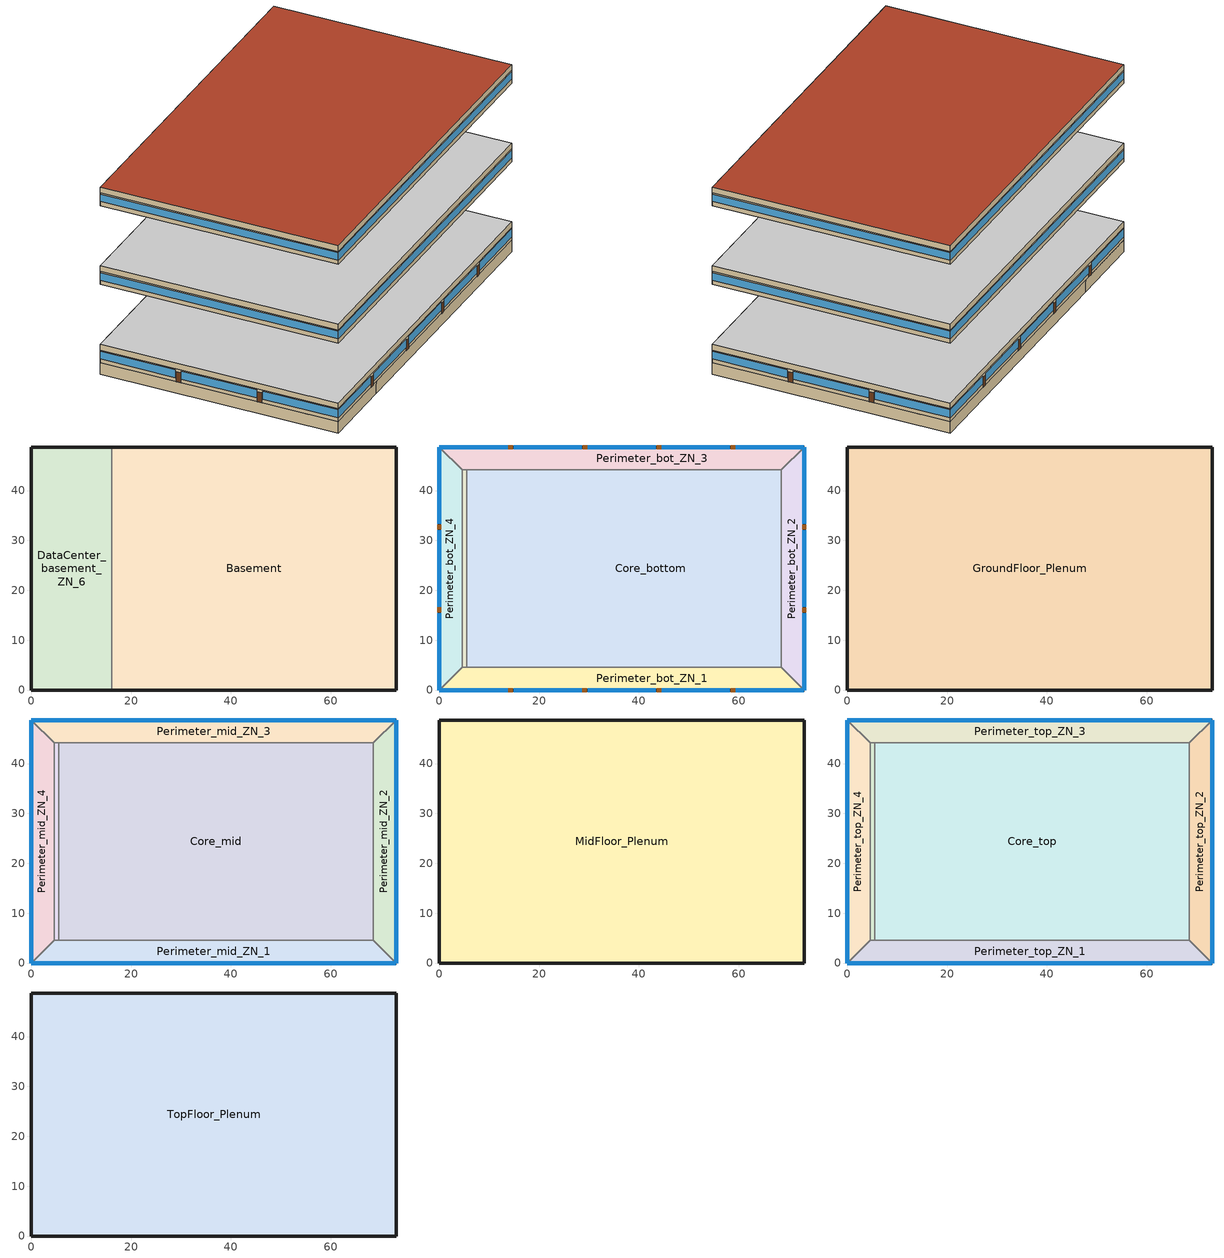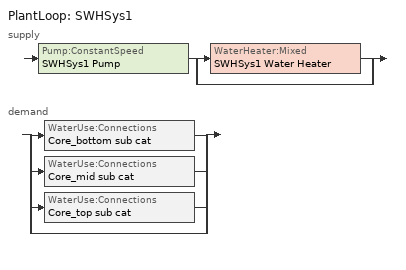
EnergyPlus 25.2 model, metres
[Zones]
Basement
 floor adiabatic (ext_slab_8in_with_carpet): 73.11,48.74 73.11,0 16.08,0 16.08,48.74 z-2.44
 wall ground (Basement_Wall_East_Cfactor): 73.11,0 73.11,48.74 z-2.44:0
 wall ground (Basement_Wall_South_Cfactor): 16.08,0 73.11,0 z-2.44:0
 wall ground (Basement_Wall_North_Cfactor): 73.11,48.74 16.08,48.74 z-2.44:0
 wall to DataCenter_basement_ZN_6 (int_wall): 16.08,48.74 16.08,0 z-2.44:0
DataCenter_basement_ZN_6
 floor adiabatic (ext_slab_8in_with_carpet): 16.08,48.74 16.08,0 0,0 0,48.74 z-2.44
 wall ground (DataCenter_basement_ZN_6_Wall_North_Cfactor): 16.08,48.74 0,48.74 z-2.44:0
 wall ground (DataCenter_basement_ZN_6_Wall_South_Cfactor): 0,0 16.08,0 z-2.44:0
 wall ground (DataCenter_basement_ZN_6_Wall_West_Cfactor): 0,48.74 0,0 z-2.44:0
Core_bottom
 floor to DataCenter_basement_ZN_6 (int_slab_floor): 16.08,44.16 16.08,4.57 5.49,4.57 5.49,44.16 z0
 floor to Basement (int_slab_floor): 68.53,44.16 68.53,4.57 16.08,4.57 16.08,44.16 z0
 wall to Perimeter_bot_ZN_1 (int_wall): 5.49,4.57 68.53,4.57 z0:2.74
 wall to DataCenter_bot_ZN_6 (int_wall): 5.49,44.16 5.49,4.57 z0:2.74
 wall to Perimeter_bot_ZN_3 (int_wall): 68.53,44.16 5.49,44.16 z0:2.74
 wall to Perimeter_bot_ZN_2 (int_wall): 68.53,4.57 68.53,44.16 z0:2.74
 ceiling to GroundFloor_Plenum (DropCeiling): 5.49,44.16 5.49,4.57 68.53,4.57 68.53,44.16 z2.74
Perimeter_bot_ZN_3
 floor to Basement (int_slab_floor): 73.11,48.74 68.53,44.16 16.08,44.16 16.08,48.74 z0
 floor to DataCenter_basement_ZN_6 (int_slab_floor): 16.08,48.74 16.08,44.16 4.57,44.16 0,48.74 z0
 wall outside (nonres_ext_wall_grd): 73.11,48.74 0,48.74 z0:2.74
 wall to Perimeter_bot_ZN_4 (int_wall): 0,48.74 4.57,44.16 z0:2.74
 wall to Perimeter_bot_ZN_2 (int_wall): 68.53,44.16 73.11,48.74 z0:2.74
 wall to DataCenter_bot_ZN_6 (int_wall): 4.57,44.16 5.49,44.16 z0:2.74
 window (Window_U_0.363_SHGC_North_0.359): 73.11,48.74 59.46,48.74 / 58.24,48.74 44.6,48.74 / 43.38,48.74 29.73,48.74 / 28.51,48.74 14.86,48.74 / 13.65,48.74 0,48.74 z0.8:2.5
 door (Swinging Door_con): 59.29,48.74 58.38,48.74 / 44.44,48.74 43.52,48.74 / 29.61,48.74 28.7,48.74 / 14.74,48.74 13.82,48.74 z0:2.13
 ceiling to GroundFloor_Plenum (DropCeiling): 0,48.74 4.57,44.16 68.53,44.16 73.11,48.74 z2.74
Perimeter_bot_ZN_2
 floor to Basement (int_slab_floor): 73.11,48.74 73.11,0 68.53,4.57 68.53,44.16 z0
 wall outside (nonres_ext_wall_grd): 73.11,0 73.11,48.74 z0:2.74
 wall to Perimeter_bot_ZN_1 (int_wall): 68.53,4.57 73.11,0 z0:2.74
 window (Window_U_0.363_SHGC_East_0.359): 73.11,0 73.11,15.43 / 73.11,16.65 73.11,32.09 / 73.11,33.3 73.11,48.74 z0.83:2.5
 door (Swinging Door_con): 73.11,15.6 73.11,16.51 / 73.11,32.21 73.11,33.12 z0:2.13
 ceiling to GroundFloor_Plenum (DropCeiling): 68.53,44.16 68.53,4.57 73.11,0 73.11,48.74 z2.74
Perimeter_bot_ZN_1
 floor to DataCenter_basement_ZN_6 (int_slab_floor): 16.08,4.57 16.08,0 0,0 4.57,4.57 z0
 floor to Basement (int_slab_floor): 68.53,4.57 73.11,0 16.08,0 16.08,4.57 z0
 wall outside (nonres_ext_wall_grd): 0,0 73.11,0 z0:2.74
 wall to DataCenter_bot_ZN_6 (int_wall): 5.49,4.57 4.57,4.57 z0:2.74
 wall to Perimeter_bot_ZN_4 (int_wall): 4.57,4.57 0,0 z0:2.74
 window (Window_U_0.363_SHGC_South_0.359): 0,0 13.65,0 / 14.87,0 28.51,0 / 29.73,0 43.38,0 / 44.6,0 58.24,0 / 59.46,0 73.11,0 z0.8:2.5
 door (Swinging Door_con): 13.81,0 14.73,0 / 28.64,0 29.56,0 / 43.53,0 44.44,0 / 58.43,0 59.34,0 z0:2.13
 ceiling to GroundFloor_Plenum (DropCeiling): 4.57,4.57 0,0 73.11,0 68.53,4.57 z2.74
Perimeter_bot_ZN_4
 floor to DataCenter_basement_ZN_6 (int_slab_floor): 4.57,44.16 4.57,4.57 0,0 0,48.74 z0
 wall outside (nonres_ext_wall_grd): 0,48.74 0,0 z0:2.74
 wall to DataCenter_bot_ZN_6 (int_wall): 4.57,4.57 4.57,44.16 z0:2.74
 window (Window_U_0.363_SHGC_West_0.359): 0,48.74 0,33.3 / 0,32.09 0,16.65 / 0,15.43 0,0 z0.83:2.5
 door (Swinging Door_con): 0,33.19 0,32.27 / 0,16.55 0,15.64 z0:2.13
 ceiling to GroundFloor_Plenum (DropCeiling): 0,48.74 0,0 4.57,4.57 4.57,44.16 z2.74
DataCenter_bot_ZN_6
 floor to DataCenter_basement_ZN_6 (int_slab_floor): 5.49,44.16 5.49,4.57 4.57,4.57 4.57,44.16 z0
 ceiling to GroundFloor_Plenum (DropCeiling): 4.57,44.16 4.57,4.57 5.49,4.57 5.49,44.16 z2.74
GroundFloor_Plenum
 wall outside (nonres_ext_wall_grd): 73.11,48.74 0,48.74 0,0 73.11,0 73.11,48.74 z2.74:3.96
 ceiling adiabatic (int_slab_ceiling): 0,48.74 0,0 73.11,0 73.11,48.74 z3.96
Core_mid
 floor adiabatic (int_slab_floor): 68.53,44.16 68.53,4.57 5.49,4.57 5.49,44.16 z16.77
 wall to Perimeter_mid_ZN_1 (int_wall): 5.49,4.57 68.53,4.57 z16.77:19.51
 wall to DataCenter_mid_ZN_6 (int_wall): 5.49,44.16 5.49,4.57 z16.77:19.51
 wall to Perimeter_mid_ZN_3 (int_wall): 68.53,44.16 5.49,44.16 z16.77:19.51
 wall to Perimeter_mid_ZN_2 (int_wall): 68.53,4.57 68.53,44.16 z16.77:19.51
 ceiling to MidFloor_Plenum (DropCeiling): 5.49,44.16 5.49,4.57 68.53,4.57 68.53,44.16 z19.51
Perimeter_mid_ZN_3
 floor adiabatic (int_slab_floor): 73.11,48.74 68.53,44.16 4.57,44.16 0,48.74 z16.77
 wall outside (nonres_ext_wall_mid): 73.11,48.74 0,48.74 z16.77:19.51
 wall to Perimeter_mid_ZN_4 (int_wall): 0,48.74 4.57,44.16 z16.77:19.51
 wall to Perimeter_mid_ZN_2 (int_wall): 68.53,44.16 73.11,48.74 z16.77:19.51
 wall to DataCenter_mid_ZN_6 (int_wall): 4.57,44.16 5.49,44.16 z16.77:19.51
 window (Window_U_0.363_SHGC_North_0.359): 73.11,48.74 0,48.74 z17.68:19.27
 ceiling to MidFloor_Plenum (DropCeiling): 0,48.74 4.57,44.16 68.53,44.16 73.11,48.74 z19.51
Perimeter_mid_ZN_2
 floor adiabatic (int_slab_floor): 73.11,48.74 73.11,0 68.53,4.57 68.53,44.16 z16.77
 wall outside (nonres_ext_wall_mid): 73.11,0 73.11,48.74 z16.77:19.51
 wall to Perimeter_mid_ZN_1 (int_wall): 68.53,4.57 73.11,0 z16.77:19.51
 window (Window_U_0.363_SHGC_East_0.359): 73.11,0 73.11,48.74 z17.68:19.27
 ceiling to MidFloor_Plenum (DropCeiling): 68.53,44.16 68.53,4.57 73.11,0 73.11,48.74 z19.51
Perimeter_mid_ZN_1
 floor adiabatic (int_slab_floor): 68.53,4.57 73.11,0 0,0 4.57,4.57 z16.77
 wall outside (nonres_ext_wall_mid): 0,0 73.11,0 z16.77:19.51
 wall to DataCenter_mid_ZN_6 (int_wall): 5.49,4.57 4.57,4.57 z16.77:19.51
 wall to Perimeter_mid_ZN_4 (int_wall): 4.57,4.57 0,0 z16.77:19.51
 window (Window_U_0.363_SHGC_South_0.359): 0,0 73.11,0 z17.68:19.27
 ceiling to MidFloor_Plenum (DropCeiling): 4.57,4.57 0,0 73.11,0 68.53,4.57 z19.51
Perimeter_mid_ZN_4
 floor adiabatic (int_slab_floor): 4.57,44.16 4.57,4.57 0,0 0,48.74 z16.77
 wall outside (nonres_ext_wall_mid): 0,48.74 0,0 z16.77:19.51
 wall to DataCenter_mid_ZN_6 (int_wall): 4.57,4.57 4.57,44.16 z16.77:19.51
 window (Window_U_0.363_SHGC_West_0.359): 0,48.74 0,0 z17.68:19.27
 ceiling to MidFloor_Plenum (DropCeiling): 0,48.74 0,0 4.57,4.57 4.57,44.16 z19.51
DataCenter_mid_ZN_6
 floor adiabatic (int_slab_floor): 5.49,44.16 5.49,4.57 4.57,4.57 4.57,44.16 z16.77
 ceiling to MidFloor_Plenum (DropCeiling): 4.57,44.16 4.57,4.57 5.49,4.57 5.49,44.16 z19.51
MidFloor_Plenum
 wall outside (nonres_ext_wall_mid): 73.11,48.74 0,48.74 0,0 73.11,0 73.11,48.74 z19.51:20.73
 ceiling adiabatic (int_slab_ceiling): 0,48.74 0,0 73.11,0 73.11,48.74 z20.73
Core_top
 floor adiabatic (int_slab_floor): 68.53,44.16 68.53,4.57 5.49,4.57 5.49,44.16 z33.54
 wall to Perimeter_bot_ZN_1 (int_wall): 5.49,4.57 68.53,4.57 z33.54:36.28
 wall to Perimeter_top_ZN_4 (int_wall): 5.49,44.16 5.49,4.57 z33.54:36.28
 wall to Perimeter_top_ZN_3 (int_wall): 68.53,44.16 5.49,44.16 z33.54:36.28
 wall to Perimeter_top_ZN_2 (int_wall): 68.53,4.57 68.53,44.16 z33.54:36.28
 ceiling to TopFloor_Plenum (DropCeiling): 5.49,44.16 5.49,4.57 68.53,4.57 68.53,44.16 z36.28
Perimeter_top_ZN_3
 floor adiabatic (int_slab_floor): 73.11,48.74 68.53,44.16 4.57,44.16 0,48.74 z33.54
 wall outside (nonres_ext_wall_top): 73.11,48.74 0,48.74 z33.54:36.28
 wall to Perimeter_top_ZN_4 (int_wall): 0,48.74 4.57,44.16 z33.54:36.28
 wall to Perimeter_top_ZN_2 (int_wall): 68.53,44.16 73.11,48.74 z33.54:36.28
 wall to DataCenter_top_ZN_6 (int_wall): 4.57,44.16 5.49,44.16 z33.54:36.28
 window (Window_U_0.363_SHGC_North_0.359): 73.11,48.74 0,48.74 z34.45:36.04
 ceiling to TopFloor_Plenum (DropCeiling): 0,48.74 4.57,44.16 68.53,44.16 73.11,48.74 z36.28
Perimeter_top_ZN_2
 floor adiabatic (int_slab_floor): 73.11,48.74 73.11,0 68.53,4.57 68.53,44.16 z33.54
 wall outside (nonres_ext_wall_top): 73.11,0 73.11,48.74 z33.54:36.28
 wall to Perimeter_top_ZN_1 (int_wall): 68.53,4.57 73.11,0 z33.54:36.28
 window (Window_U_0.363_SHGC_East_0.359): 73.11,0 73.11,48.74 z34.45:36.04
 ceiling to TopFloor_Plenum (DropCeiling): 68.53,44.16 68.53,4.57 73.11,0 73.11,48.74 z36.28
Perimeter_top_ZN_1
 floor adiabatic (int_slab_floor): 68.53,4.57 73.11,0 0,0 4.57,4.57 z33.54
 wall outside (nonres_ext_wall_top): 0,0 73.11,0 z33.54:36.28
 wall to DataCenter_top_ZN_6 (int_wall): 5.49,4.57 4.57,4.57 z33.54:36.28
 wall to Perimeter_top_ZN_4 (int_wall): 4.57,4.57 0,0 z33.54:36.28
 window (Window_U_0.363_SHGC_South_0.359): 0,0 73.11,0 z34.45:36.04
 ceiling to TopFloor_Plenum (DropCeiling): 4.57,4.57 0,0 73.11,0 68.53,4.57 z36.28
Perimeter_top_ZN_4
 floor adiabatic (int_slab_floor): 4.57,44.16 4.57,4.57 0,0 0,48.74 z33.54
 wall outside (nonres_ext_wall_top): 0,48.74 0,0 z33.54:36.28
 wall to DataCenter_top_ZN_6 (int_wall): 4.57,4.57 4.57,44.16 z33.54:36.28
 window (Window_U_0.363_SHGC_West_0.359): 0,48.74 0,0 z34.45:36.04
 ceiling to TopFloor_Plenum (DropCeiling): 0,48.74 0,0 4.57,4.57 4.57,44.16 z36.28
DataCenter_top_ZN_6
 floor adiabatic (int_slab_floor): 5.49,44.16 5.49,4.57 4.57,4.57 4.57,44.16 z33.54
 ceiling to TopFloor_Plenum (DropCeiling): 4.57,44.16 4.57,4.57 5.49,4.57 5.49,44.16 z36.28
TopFloor_Plenum
 wall outside (nonres_ext_wall_top): 0,0 73.11,0 73.11,48.74 0,48.74 0,0 z36.28:37.5
 roof outside (nonres_roof): 0,48.74 0,0 73.11,0 73.11,48.74 z37.5
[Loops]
PlantLoop 'SWHSys1'
 supply: Pump:ConstantSpeed 'SWHSys1 Pump' > split
  | WaterHeater:Mixed 'SWHSys1 Water Heater'
  | bypass
 demand: split
  | WaterUse:Connections 'Core_bottom sub cat'
  | WaterUse:Connections 'Core_mid sub cat'
  | WaterUse:Connections 'Core_top sub cat'
  | bypass
[Building]
OfficeLarge: North Axis {deg}=0; Terrain=City; Loads Convergence Tolerance Value {W}=0.04; Temperature Convergence Tolerance Value {deltaC}=0.2; Solar Distribution=FullInteriorAndExterior; Maximum Number of Warmup Days=50; Minimum Number of Warmup Days=6
[Site:Location]
Site:Location=Albuquerque.Intl.Sunport_NM_USA WMO=723650; Latitude {N+ S-}=35.04; Longitude {W- E+}=-106.62; Time Zone Relative to GMT {GMT+/-}=-7; Elevation {m}=1620
[SizingPeriod:DesignDay] Day of Month=21; Dry-Bulb Temperature Range Modifier Type=DefaultMultipliers; Humidity Condition Type=Wetbulb; Barometric Pressure {Pa}=83318; Rain {Yes/No}=No; Snow on ground {Yes/No}=No; Daylight Savings Time Indicator=No
Name | Month | Day Type | Maximum Dry-Bulb Temperature {C} | Daily Dry-Bulb Temperature Range {C} | Wetbulb at Maximum Dry-Bulb {C} | Wind Speed {m/s} design conditions vs. traditional 6.71 m/s (15 mph) | Wind Direction {Degrees; N=0, S=180} | Solar Model Indicator | Clearness {0.0 to 1.1} | Wind Speed {m/s} design conditions vs. traditional 3.35 m/s (7mph) | ASHRAE Clear Sky Optical Depth for Beam Irradiance (taub) | ASHRAE Clear Sky Optical Depth for Diffuse Irradiance (taud)
Albuquerque.Intl.Sunport_NM_USA Ann Htg 99.6% Condns DB | 12 | WinterDesignDay | -7.9 | 0 | -7.9 | 3.2 | 0 | ASHRAEClearSky | 0
Albuquerque.Intl.Sunport_NM_USA Ann Clg .4% Condns DB=>MWB | 7 | SummerDesignDay | 35.1 | 13.5 | 15.7 |  | 220 | ASHRAETau |  | 4.4 | 0.463 | 1.887
[Site:WaterMainsTemperature]
Calculation Method=Correlation; Annual average outdoor air temperature {C}=13.6333; Maximum difference in monthly average outdoor air temperatures {C}=23.5
[Site:GroundTemperature:FCfactorMethod]
January Ground Temperature {C}=13.7; February Ground Temperature {C}=7; March Ground Temperature {C}=2.1; April Ground Temperature {C}=2.6; May Ground Temperature {C}=4.3; June Ground Temperature {C}=8.8; July Ground Temperature {C}=13.9; August Ground Temperature {C}=17.8; September Ground Temperature {C}=23.2; October Ground Temperature {C}=25.6; November Ground Temperature {C}=24.1; December Ground Temperature {C}=20.5
[Material:NoMass]
Opaque Door panel_con: MediumRough, 0.475973, 0.9, 0.7, 0.7
CP02 CARPET PAD: VeryRough, 0.21648, 0.9, 0.7, 0.8
Nonres_Roof_Insulation: MediumSmooth, 5.30668, 0.9, 0.7, 0.7
Nonres_Exterior_Wall_Insulation_grd: MediumSmooth, 0.896692, 0.9, 0.7, 0.7
Nonres_Exterior_Wall_Insulation_mid: MediumSmooth, 0.933534, 0.9, 0.7, 0.7
Nonres_Exterior_Wall_Insulation_top: MediumSmooth, 0.805799, 0.9, 0.7, 0.7
[Construction]
Swinging Door_con: Opaque Door panel_con
InteriorFurnishings: Std Wood 6inch
DropCeiling: AC02 Acoustic Ceiling
int_wall: G01 13mm gypsum board, G01 13mm gypsum board
ext_slab_8in_with_carpet: 200mm Normalweight concrete floor, CP02 CARPET PAD
int_slab_floor: 100mm Normalweight concrete floor, CP02 CARPET PAD
int_slab_ceiling: CP02 CARPET PAD, 100mm Normalweight concrete floor
nonres_roof: F13 Built-up roofing, Nonres_Roof_Insulation, F08 Metal surface
nonres_ext_wall_grd: 200mm Normalweight concrete wall, Nonres_Exterior_Wall_Insulation_grd, G01 13mm gypsum board
nonres_ext_wall_mid: 200mm Normalweight concrete wall, Nonres_Exterior_Wall_Insulation_mid, G01 13mm gypsum board
nonres_ext_wall_top: 200mm Normalweight concrete wall, Nonres_Exterior_Wall_Insulation_top, G01 13mm gypsum board
Window_U_0.363_SHGC_East_0.359: Glazing Layer East
Window_U_0.363_SHGC_South_0.359: Glazing Layer South
Window_U_0.363_SHGC_West_0.359: Glazing Layer West
Window_U_0.363_SHGC_North_0.359: Glazing Layer North
[Material]
Name | Roughness | Thickness {m} | Conductivity {W/m-K} | Density {kg/m3} | Specific Heat {J/kg-K} | Thermal Absorptance | Solar Absorptance | Visible Absorptance | Absorptance:Thermal | Absorptance:Solar | Absorptance:Visible
Std Wood 6inch | MediumSmooth | 0.15 | 0.12 | 540 | 1210 | 0.9 | 0.7 | 0.7
AC02 Acoustic Ceiling | MediumSmooth | 0.0127 | 0.057 | 288 | 1339 | 0.9 | 0.7 | 0.2
F08 Metal surface | Smooth | 0.0008 | 45.28 | 7824 | 500
F13 Built-up roofing | Rough | 0.0095 | 0.16 | 1120 | 1460 |  |  |  | 0.9 | 0.7
G01 13mm gypsum board | Smooth | 0.0127 | 0.16 | 800 | 1090 |  |  |  | 0.9 | 0.7 | 0.5
200mm Normalweight concrete wall; 200mm Normalweight concrete floor | MediumRough | 0.2032 | 2.31 | 2322 | 832
100mm Normalweight concrete floor | MediumRough | 0.1016 | 2.31 | 2322 | 832
[WindowMaterial:SimpleGlazingSystem] U-Factor {W/m2-K}=2.06121; Solar Heat Gain Coefficient=0.359; Visible Transmittance=0.3949
Glazing Layer East; Glazing Layer South; Glazing Layer West; Glazing Layer North
[Construction:CfactorUndergroundWall] C-Factor {W/m2-K}=0.675682; Height {m}=2.439
Basement_Wall_East_Cfactor; Basement_Wall_South_Cfactor; Basement_Wall_North_Cfactor; DataCenter_basement_ZN_6_Wall_North_Cfactor; DataCenter_basement_ZN_6_Wall_South_Cfactor; DataCenter_basement_ZN_6_Wall_West_Cfactor
[Generator:PVWatts]
PV_module: PVWatts Version=5; DC System Capacity {W}=107395; Module Type=Premium; Array Type=FixedOpenRack; System Losses=0.113; Array Geometry Type=TiltAzimuth; Tilt Angle {deg}=0; Azimuth Angle {deg}=180
[ElectricLoadCenter:Generators]
PV_Generator: Generator 1=PV_module; Generator 1 Rated Electric Power Output {W}=107395; Generator 1 Availability Schedule=PV_SCH
[ElectricLoadCenter:Inverter:PVWatts]
PV_Inverter: DC to AC Size Ratio=1.2; Inverter Efficiency=0.96
[ElectricLoadCenter:Distribution]
Generator: Generator List=PV_Generator; Generator Operation Scheme Type=Baseload; Electrical Buss Type=DirectCurrentWithInverter; Inverter=PV_Inverter
[Zone]
Name | Type | Multiplier | Ceiling Height {m} | Volume {m3} | Floor Area {m2} | Part of Total Floor Area
Basement; Core_bottom; Core_top; Perimeter_bot_ZN_3; Perimeter_bot_ZN_2; Perimeter_bot_ZN_1; Perimeter_bot_ZN_4; Perimeter_top_ZN_3; Perimeter_top_ZN_2; Perimeter_top_ZN_1; Perimeter_top_ZN_4 | 1 | 1 | autocalculate | autocalculate | autocalculate | YES
Core_mid; Perimeter_mid_ZN_3; Perimeter_mid_ZN_2; Perimeter_mid_ZN_1; Perimeter_mid_ZN_4 | 1 | 10 | autocalculate | autocalculate | autocalculate | YES
GroundFloor_Plenum; TopFloor_Plenum |  | 1 | autocalculate | autocalculate | autocalculate | No
MidFloor_Plenum |  | 10 | autocalculate | autocalculate | autocalculate | No
DataCenter_bot_ZN_6; DataCenter_top_ZN_6; DataCenter_basement_ZN_6 |  | 1
DataCenter_mid_ZN_6 |  | 10
[InternalMass] Construction=InteriorFurnishings
Name | Zone or ZoneList | Surface Area {m2}
Basement_InternalMass_1 | Basement | 7126.21
Core_bottom_InternalMass_1 | Core_bottom | 5064.65
Core_mid_InternalMass_1 | Core_mid | 5064.65
Core_top_InternalMass_1 | Core_top | 5064.65
Perimeter_bot_ZN_3_InternalMass_1 | Perimeter_bot_ZN_3 | 626.8258
Perimeter_bot_ZN_2_InternalMass_1 | Perimeter_bot_ZN_2 | 403.9504
Perimeter_bot_ZN_1_InternalMass_1 | Perimeter_bot_ZN_1 | 626.8354
Perimeter_bot_ZN_4_InternalMass_1 | Perimeter_bot_ZN_4 | 403.9478
Perimeter_mid_ZN_3_InternalMass_1 | Perimeter_mid_ZN_3 | 626.8258
Perimeter_mid_ZN_2_InternalMass_1 | Perimeter_mid_ZN_2 | 403.9504
Perimeter_mid_ZN_1_InternalMass_1 | Perimeter_mid_ZN_1 | 626.8354
Perimeter_mid_ZN_4_InternalMass_1 | Perimeter_mid_ZN_4 | 403.9478
Perimeter_top_ZN_3_InternalMass_1 | Perimeter_top_ZN_3 | 626.8258
Perimeter_top_ZN_2_InternalMass_1 | Perimeter_top_ZN_2 | 403.9504
Perimeter_top_ZN_1_InternalMass_1 | Perimeter_top_ZN_1 | 626.8354
Perimeter_top_ZN_4_InternalMass_1 | Perimeter_top_ZN_4 | 403.9478
[People] Number of People Calculation Method=Area/Person; Floor Area per Person {m2/person}=18.5788; Fraction Radiant=0.3; Sensible Heat Fraction=AUTOCALCULATE; Activity Level Schedule=ACTIVITY_SCH; Enable ASHRAE 55 Comfort Warnings=No; Mean Radiant Temperature Calculation Type=EnclosureAveraged; Work Efficiency Schedule=WORK_EFF_SCH; Clothing Insulation Calculation Method=ClothingInsulationSchedule; Clothing Insulation Schedule=CLOTHING_SCH; Air Velocity Schedule=AIR_VELO_SCH; Thermal Comfort Model 1 Type=FANGER
Name | Zone or ZoneList or Space or SpaceList | Number of People Schedule
DataCenter_bot_ZN_6 | DataCenter_bot_ZN_6 | BLDG_OCC_SCH_wo_SB
DataCenter_mid_ZN_6 | DataCenter_mid_ZN_6 | BLDG_OCC_SCH_wo_SB
DataCenter_top_ZN_6 | DataCenter_top_ZN_6 | BLDG_OCC_SCH_wo_SB
DataCenter_basement_ZN_6 | DataCenter_basement_ZN_6 | BLDG_OCC_SCH_wo_SB
Basement | Basement | BLDG_OCC_SCH_wo_SB
Core_bottom | Core_bottom | BLDG_OCC_SCH_wo_SB
Core_mid | Core_mid | BLDG_OCC_SCH_wo_SB
Core_top | Core_top | BLDG_OCC_SCH_wo_SB
Perimeter_bot_ZN_3 | Perimeter_bot_ZN_3 | BLDG_OCC_SCH_wo_SB
Perimeter_bot_ZN_2 | Perimeter_bot_ZN_2 | BLDG_OCC_SCH_wo_SB
Perimeter_bot_ZN_1 | Perimeter_bot_ZN_1 | BLDG_OCC_SCH_wo_SB
Perimeter_bot_ZN_4 | Perimeter_bot_ZN_4 | BLDG_OCC_SCH_wo_SB
Perimeter_mid_ZN_3 | Perimeter_mid_ZN_3 | BLDG_OCC_SCH_wo_SB
Perimeter_mid_ZN_2 | Perimeter_mid_ZN_2 | BLDG_OCC_SCH_w_SB
Perimeter_mid_ZN_1 | Perimeter_mid_ZN_1 | BLDG_OCC_SCH_wo_SB
Perimeter_mid_ZN_4 | Perimeter_mid_ZN_4 | BLDG_OCC_SCH_wo_SB
Perimeter_top_ZN_3 | Perimeter_top_ZN_3 | BLDG_OCC_SCH_wo_SB
Perimeter_top_ZN_2 | Perimeter_top_ZN_2 | BLDG_OCC_SCH_wo_SB
Perimeter_top_ZN_1 | Perimeter_top_ZN_1 | BLDG_OCC_SCH_wo_SB
Perimeter_top_ZN_4 | Perimeter_top_ZN_4 | BLDG_OCC_SCH_wo_SB
[Lights] Design Level Calculation Method=Watts/Area; Return Air Fraction=0; Fraction Radiant=0.7; Fraction Visible=0.2; Fraction Replaceable=1; Return Air Fraction Calculated from Plenum Temperature=No
Name | Zone or ZoneList or Space or SpaceList | Schedule | Watts per Zone Floor Area {W/m2}
Basement_Lights | Basement | ltg_sch_office | 5.777559
Core_bottom_Lights | Core_bottom | ltg_sch_office | 5.777559
Core_mid_Lights | Core_mid | ltg_sch_office | 5.777559
Core_top_Lights | Core_top | ltg_sch_office | 5.777559
Perimeter_bot_ZN_3_Lights | Perimeter_bot_ZN_3 | ltg_sch_office | 5.777559
Perimeter_bot_ZN_2_Lights | Perimeter_bot_ZN_2 | ltg_sch_office | 5.777559
Perimeter_bot_ZN_1_Lights | Perimeter_bot_ZN_1 | ltg_sch_office | 5.777559
Perimeter_bot_ZN_4_Lights | Perimeter_bot_ZN_4 | ltg_sch_office | 5.777559
Perimeter_mid_ZN_3_Lights | Perimeter_mid_ZN_3 | ltg_sch_office | 5.777559
Perimeter_mid_ZN_2_Lights | Perimeter_mid_ZN_2 | ltg_sch_office | 5.777559
Perimeter_mid_ZN_1_Lights | Perimeter_mid_ZN_1 | ltg_sch_office | 5.777559
Perimeter_mid_ZN_4_Lights | Perimeter_mid_ZN_4 | ltg_sch_office | 5.777559
Perimeter_top_ZN_3_Lights | Perimeter_top_ZN_3 | ltg_sch_office | 5.777559
Perimeter_top_ZN_2_Lights | Perimeter_top_ZN_2 | ltg_sch_office | 5.777559
Perimeter_top_ZN_1_Lights | Perimeter_top_ZN_1 | ltg_sch_office | 5.777559
Perimeter_top_ZN_4_Lights | Perimeter_top_ZN_4 | ltg_sch_office | 5.777559
DataCenter_Basement_Lights | DataCenter_basement_ZN_6 | ltg_sch_office | 5.777559
DataCenter_bot_Lights | DataCenter_bot_ZN_6 | ltg_sch_datacenter | 7.173603
DataCenter_mid_Lights | DataCenter_mid_ZN_6 | ltg_sch_datacenter | 7.173603
DataCenter_top_Lights | DataCenter_top_ZN_6 | ltg_sch_datacenter | 7.173603
[ElectricEquipment] Fraction Latent=0; Fraction Lost=0
Name | Zone or ZoneList or Space or SpaceList | Schedule | Design Level Calculation Method | Design Level {W} | Fraction Radiant | Watts per Zone Floor Area {W/m2}
Basement_MiscPlug_Equip | Basement | Always_on | EquipmentLevel | 13457.5 | 0.5
Core_bottom_MiscPlug_Equip | Core_bottom | BLDG_EQUIP_SCH | EquipmentLevel | 20142.9 | 0.5
Core_mid_MiscPlug_Equip | Core_mid | BLDG_EQUIP_SCH | EquipmentLevel | 20142.8 | 0.5
Core_top_MiscPlug_Equip | Core_top | BLDG_EQUIP_SCH | EquipmentLevel | 20142.8 | 0.5
Perimeter_bot_ZN_3_MiscPlug_Equip | Perimeter_bot_ZN_3 | BLDG_EQUIP_SCH | EquipmentLevel | 2529.24 | 0.5
Perimeter_bot_ZN_2_MiscPlug_Equip | Perimeter_bot_ZN_2 | BLDG_EQUIP_SCH | EquipmentLevel | 1629.94 | 0.5
Perimeter_bot_ZN_1_MiscPlug_Equip | Perimeter_bot_ZN_1 | BLDG_EQUIP_SCH | EquipmentLevel | 2529.28 | 0.5
Perimeter_bot_ZN_4_MiscPlug_Equip | Perimeter_bot_ZN_4 | BLDG_EQUIP_SCH | EquipmentLevel | 1629.93 | 0.5
Perimeter_mid_ZN_3_MiscPlug_Equip | Perimeter_mid_ZN_3 | BLDG_EQUIP_SCH | EquipmentLevel | 2529.24 | 0.5
Perimeter_mid_ZN_2_MiscPlug_Equip | Perimeter_mid_ZN_2 | BLDG_EQUIP_SCH | EquipmentLevel | 1629.94 | 0.5
Perimeter_mid_ZN_1_MiscPlug_Equip | Perimeter_mid_ZN_1 | BLDG_EQUIP_SCH | EquipmentLevel | 2529.28 | 0.5
Perimeter_mid_ZN_4_MiscPlug_Equip | Perimeter_mid_ZN_4 | BLDG_EQUIP_SCH | EquipmentLevel | 1629.93 | 0.5
Perimeter_top_ZN_3_MiscPlug_Equip | Perimeter_top_ZN_3 | BLDG_EQUIP_SCH | EquipmentLevel | 2529.24 | 0.5
Perimeter_top_ZN_2_MiscPlug_Equip | Perimeter_top_ZN_2 | BLDG_EQUIP_SCH | EquipmentLevel | 1629.94 | 0.5
Perimeter_top_ZN_1_MiscPlug_Equip | Perimeter_top_ZN_1 | BLDG_EQUIP_SCH | EquipmentLevel | 2529.28 | 0.5
Perimeter_top_ZN_4_MiscPlug_Equip | Perimeter_top_ZN_4 | BLDG_EQUIP_SCH | EquipmentLevel | 1629.93 | 0.5
DataCenter_Basement_MiscPlug_Equip | DataCenter_basement_ZN_6 | DataCenter_EQUIP_SCH | Watts/Area | 0 | 0.1 | 484.423
DataCenter_bot_MiscPlug_Equip | DataCenter_bot_ZN_6 | DataCenter_EQUIP_SCH | Watts/Area | 0 | 0.1 | 215.299
DataCenter_mid_MiscPlug_Equip | DataCenter_mid_ZN_6 | DataCenter_EQUIP_SCH | Watts/Area | 0 | 0.1 | 215.299
DataCenter_top_MiscPlug_Equip | DataCenter_top_ZN_6 | DataCenter_EQUIP_SCH | Watts/Area | 0 | 0.1 | 215.299
[Exterior:FuelEquipment] Fuel Use Type=Electricity
Name | Schedule | Design Level {W}
Elevators | BLDG_ELEVATORS | 140025.3
Elevators_Lights_Fan | ELEV_LIGHT_FAN_SCH_ADD_DF | 631.89
[Exterior:Lights] Control Option=AstronomicalClock
Name | Schedule | Design Level {W}
Exterior_Lights_a | Exterior_lighting_schedule_a | 12952.94
Exterior_Lights_b | Exterior_lighting_schedule_b_2016 | 919.74
Exterior_Lights_c | Exterior_lighting_schedule_c_2016 | 17215.91
[ZoneInfiltration:DesignFlowRate] Schedule=INFIL_SCH_PNNL; Design Flow Rate Calculation Method=Flow/ExteriorWallArea; Flow per Exterior Surface Area {m3/s-m2}=0.000569572; Constant Term Coefficient=0; Temperature Term Coefficient=0; Velocity Term Coefficient=0.224; Velocity Squared Term Coefficient=0
Name | Zone or ZoneList
Perimeter_bot_ZN_3_Infiltration | Perimeter_bot_ZN_3
Perimeter_bot_ZN_2_Infiltration | Perimeter_bot_ZN_2
Perimeter_bot_ZN_1_Infiltration | Perimeter_bot_ZN_1
Perimeter_bot_ZN_4_Infiltration | Perimeter_bot_ZN_4
Perimeter_mid_ZN_3_Infiltration | Perimeter_mid_ZN_3
Perimeter_mid_ZN_2_Infiltration | Perimeter_mid_ZN_2
Perimeter_mid_ZN_1_Infiltration | Perimeter_mid_ZN_1
Perimeter_mid_ZN_4_Infiltration | Perimeter_mid_ZN_4
Perimeter_top_ZN_3_Infiltration | Perimeter_top_ZN_3
Perimeter_top_ZN_2_Infiltration | Perimeter_top_ZN_2
Perimeter_top_ZN_1_Infiltration | Perimeter_top_ZN_1
Perimeter_top_ZN_4_Infiltration | Perimeter_top_ZN_4
GroundFloor_Plenum_Infiltration | GroundFloor_Plenum
MidFloor_Plenum_Infiltration | MidFloor_Plenum
TopFloor_Plenum_Infiltration | TopFloor_Plenum
[PlantEquipmentOperation:ComponentSetpoint]
WSHPPlant Operation Scheme: Equipment 1=Central Tower; Component 1 Flow Rate {m3/s}=autosize; Operation 1 Type=Cooling; Equipment 2=Central Boiler; Component 2 Flow Rate {m3/s}=autosize; Operation 2 Type=Heating
[FluidCooler:TwoSpeed]
Central Tower: Performance Input Method=NominalCapacity; Low Fan Speed U-Factor Times Area Sizing Factor=0.6; High Speed Nominal Capacity {W}=582060; Low Speed Nominal Capacity {W}=291030; Low Speed Nominal Capacity Sizing Factor=0.5; Design Entering Water Temperature {C}=51.67; Design Entering Air Temperature {C}=35; Design Entering Air Wet-bulb Temperature {C}=25.6; Design Water Flow Rate {m3/s}=autosize; High Fan Speed Air Flow Rate {m3/s}=autosize; High Fan Speed Fan Power {W}=43776.2; Low Fan Speed Air Flow Rate {m3/s}=autocalculate; Low Fan Speed Air Flow Rate Sizing Factor=0.5; Low Fan Speed Fan Power {W}=autocalculate; Low Fan Speed Fan Power Sizing Factor=0.16
[WaterHeater:Mixed]
SWHSys1 Water Heater: Tank Volume {m3}=1.135624; Setpoint Temperature Schedule=SHWSys1 Water Heater Setpoint Temperature Schedule; Deadband Temperature Difference {deltaC}=2; Maximum Temperature Limit {C}=82.2222; Heater Control Type=Cycle; Heater Maximum Capacity {W}=87921.32; Heater Fuel Type=NATURALGAS; Heater Thermal Efficiency=0.803989; Off Cycle Parasitic Fuel Consumption Rate {W}=7280.88; Off Cycle Parasitic Fuel Type=NATURALGAS; Off Cycle Parasitic Heat Fraction to Tank=0; On Cycle Parasitic Fuel Consumption Rate {W}=7280.88; On Cycle Parasitic Fuel Type=NATURALGAS; Ambient Temperature Indicator=zone; Ambient Temperature Zone=BASEMENT; Off Cycle Loss Coefficient to Ambient Temperature {W/K}=11.2541; On Cycle Loss Coefficient to Ambient Temperature {W/K}=11.2541; Use Side Effectiveness=1; Source Side Effectiveness=1; Use Side Design Flow Rate {m3/s}=AUTOSIZE; Source Side Design Flow Rate {m3/s}=AUTOSIZE; Indirect Water Heating Recovery Time {hr}=1.5
[Sizing:Plant]
SWHSys1: Loop Type=Heating; Design Loop Exit Temperature {C}=60; Loop Design Temperature Difference {deltaC}=5
[PlantLoop]
SWHSys1: Fluid Type=WATER; Plant Equipment Operation Scheme=SWHSys1 Loop Operation Scheme List; Maximum Loop Temperature {C}=60; Minimum Loop Temperature {C}=10; Maximum Loop Flow Rate {m3/s}=AUTOSIZE; Minimum Loop Flow Rate {m3/s}=0; Plant Loop Volume {m3}=AUTOSIZE; Load Distribution Scheme=Optimal
[Pump:ConstantSpeed]
SWHSys1 Pump: Design Flow Rate {m3/s}=autosize; Design Pump Head {Pa}=29891; Design Power Consumption {W}=AUTOSIZE; Motor Efficiency=0.3; Fraction of Motor Inefficiencies to Fluid Stream=0; Pump Control Type=Intermittent
[PlantEquipmentList]
SWHSys1 Equipment List: SWHSys1 Water Heater
[PlantEquipmentOperation:HeatingLoad]
SWHSys1 Operation Scheme: Load Range 1 Lower Limit {W}=0; Load Range 1 Upper Limit {W}=1000000000000000; Range 1 Equipment List=SWHSys1 Equipment List
[PlantEquipmentOperationSchemes]
SWHSys1 Loop Operation Scheme List: Control Scheme 1=SWHSys1 Operation Scheme; Control Scheme 1 Schedule=PlantOnSched
[SetpointManager:Scheduled]
SWHSys1 Loop Setpoint Manager: Control Variable=Temperature; Schedule=SHWSys1-Loop-Temp-Schedule; Setpoint Node or NodeList=SWHSys1 Supply Outlet Node
[WaterUse:Equipment] Peak Flow Rate {m3/s}=3.66667e-05; Flow Rate Fraction Schedule=BLDG_SWH_SCH
Name | Target Temperature Schedule | Hot Water Supply Temperature Schedule | Zone | Sensible Fraction Schedule | Latent Fraction Schedule
Core_bottom sub cat | Core_bottom sub cat Temp Sched | Core_bottom sub catHot Supply Temp Sched | Core_bottom | Core_bottom sub cat Sensible fract sched | Core_bottom sub cat Latent fract sched
Core_mid sub cat | Core_mid sub cat Temp Sched | Core_mid sub catHot Supply Temp Sched | Core_mid | Core_mid sub cat Sensible fract sched | Core_mid sub cat Latent fract sched
Core_top sub cat | Core_top sub cat Temp Sched | Core_top sub catHot Supply Temp Sched | Core_top | Core_top sub cat Sensible fract sched | Core_top sub cat Latent fract sched
[WaterUse:Connections]
Name | Water Use Equipment 1
Core_bottom sub cat | Core_bottom sub cat
Core_mid sub cat | Core_mid sub cat
Core_top sub cat | Core_top sub cat
[Schedule:Compact]
PV_SCH; ALWAYS_ON; PlantOnSched: Through: 12/31, For: AllDays, Until: 24:00, 1
Exterior_lighting_schedule_a: Through:12/31, For:AllDays, Until: 06:00, 0, Until: 24:00, 1
Exterior_lighting_schedule_b_2016: Through:12/31, For:AllDays, Until: 06:00, 0.5, Until: 24:00, 1
Exterior_lighting_schedule_c_2016: Through:12/31, For:AllDays, Until: 06:00, 0.5, Until: 19:00, 1, Until: 24:00, 0.5
BLDG_EQUIP_SCH: Through: 12/31, For: Weekdays, Until: 06:00, 0.294776, Until: 08:00, 0.379657, Until: 12:00, 0.854229, Until: 13:00, 0.759315, Until: 17:00, 0.854229, Until: 18:00, 0.474572, Until: 24:00, 0.379657, For: SummerDesignDay, Until: 24:00, 1, For: Saturday, Until: 06:00, 0.221082, Until: 08:00, 0.379657, Until: 12:00, 0.474572, Until: 17:00, 0.3322, Until: 19:00, 0.284743, Until: 24:00, 0.221082, For: WinterDesignDay, Until: 24:00, 0, For: Sunday Holidays AllOtherDays, Until: 06:00, 0.221082, Until: 18:00, 0.284743, Until: 24:00, 0.221082
DataCenter_EQUIP_SCH: Through: 1/31, For: SummerDesignDay, Until: 24:00, 1, For: WinterDesignDay, Until: 24:00, 0.25, For: AllOtherDays, Until: 24:00, 0.25, Through: 2/28, For: SummerDesignDay, Until: 24:00, 1, For: WinterDesignDay, Until: 24:00, 0.25, For: AllOtherDays, Until: 24:00, 0.5, Through: 3/31, For: SummerDesignDay, Until: 24:00, 1, For: WinterDesignDay, Until: 24:00, 0.25, For: AllOtherDays, Until: 24:00, 0.75, Through: 4/30, For: SummerDesignDay, Until: 24:00, 1, For: WinterDesignDay, Until: 24:00, 0.25, For: AllOtherDays, Until: 24:00, 1, Through: 5/31, For: SummerDesignDay, Until: 24:00, 1, For: WinterDesignDay, Until: 24:00, 0.25, For: AllOtherDays, Until: 24:00, 0.25, Through: 6/30, For: SummerDesignDay, Until: 24:00, 1, For: WinterDesignDay, Until: 24:00, 0.25, For: AllOtherDays, Until: 24:00, 0.5, Through: 7/31, For: SummerDesignDay, Until: 24:00, 1, For: WinterDesignDay, Until: 24:00, 0.25, For: AllOtherDays, Until: 24:00, 0.75, Through: 8/31, For: SummerDesignDay, Until: 24:00, 1, For: WinterDesignDay, Until: 24:00, 0.25, For: AllOtherDays, Until: 24:00, 1, Through: 9/30, For: SummerDesignDay, Until: 24:00, 1, For: WinterDesignDay, Until: 24:00, 0.25, For: AllOtherDays, Until: 24:00, 0.25, Through: 10/31, For: SummerDesignDay, Until: 24:00, 1, For: WinterDesignDay, Until: 24:00, 0.25, For: AllOtherDays, Until: 24:00, 0.5, Through: 11/30, For: SummerDesignDay, Until: 24:00, 1, For: WinterDesignDay, Until: 24:00, 0.25, For: AllOtherDays, Until: 24:00, 0.75, Through: 12/31, For: SummerDesignDay, Until: 24:00, 1, For: WinterDesignDay, Until: 24:00, 0.25, For: AllOtherDays, Until: 24:00, 1
BLDG_OCC_SCH_w_SB: Through: 12/31, For: Weekdays, Until: 01:00, 0, Until: 02:00, 0, Until: 03:00, 0, Until: 04:00, 0, Until: 05:00, 0, Until: 06:00, 0, Until: 07:00, 0.1, Until: 08:00, 0.2, Until: 09:00, 0.95, Until: 10:00, 0.95, Until: 11:00, 0, Until: 12:00, 0.95, Until: 13:00, 0, Until: 14:00, 0.95, Until: 15:00, 0, Until: 16:00, 0.95, Until: 17:00, 0.95, Until: 18:00, 0.3, Until: 19:00, 0.1, Until: 20:00, 0.1, Until: 21:00, 0.1, Until: 22:00, 0.1, Until: 23:00, 0.05, Until: 24:00, 0.05, For: Saturday, Until: 01:00, 0, Until: 02:00, 0, Until: 03:00, 0, Until: 04:00, 0, Until: 05:00, 0, Until: 06:00, 0, Until: 07:00, 0.1, Until: 08:00, 0.1, Until: 09:00, 0.3, Until: 10:00, 0.3, Until: 11:00, 0, Until: 12:00, 0.3, Until: 13:00, 0, Until: 14:00, 0.1, Until: 15:00, 0, Until: 16:00, 0.1, Until: 17:00, 0.1, Until: 18:00, 0.05, Until: 19:00, 0.05, Until: 20:00, 0, Until: 21:00, 0, Until: 22:00, 0, Until: 23:00, 0, Until: 24:00, 0, For: SummerDesignDay, Until: 06:00, 1e-09, Until: 22:00, 1, Until: 24:00, 0.05, For: WinterDesignDay, Until: 24:00, 0, For:Sunday Holidays AllOtherDays, Until: 06:00, 0, Until: 18:00, 0.05, Until: 24:00, 0
BLDG_OCC_SCH_wo_SB: Through: 12/31, For: Weekdays, Until: 01:00, 0, Until: 02:00, 0, Until: 03:00, 0, Until: 04:00, 0, Until: 05:00, 0, Until: 06:00, 0, Until: 07:00, 0.1, Until: 08:00, 0.2, Until: 09:00, 0.95, Until: 10:00, 0.95, Until: 11:00, 0.993313, Until: 12:00, 0.95, Until: 13:00, 0.522797, Until: 14:00, 0.95, Until: 15:00, 0.993313, Until: 16:00, 0.95, Until: 17:00, 0.95, Until: 18:00, 0.3, Until: 19:00, 0.1, Until: 20:00, 0.1, Until: 21:00, 0.1, Until: 22:00, 0.1, Until: 23:00, 0.05, Until: 24:00, 0.05, For: Saturday, Until: 01:00, 0, Until: 02:00, 0, Until: 03:00, 0, Until: 04:00, 0, Until: 05:00, 0, Until: 06:00, 0, Until: 07:00, 0.1, Until: 08:00, 0.1, Until: 09:00, 0.3, Until: 10:00, 0.3, Until: 11:00, 0.313678, Until: 12:00, 0.3, Until: 13:00, 0.104559, Until: 14:00, 0.1, Until: 15:00, 0.104559, Until: 16:00, 0.1, Until: 17:00, 0.1, Until: 18:00, 0.05, Until: 19:00, 0.05, Until: 20:00, 0, Until: 21:00, 0, Until: 22:00, 0, Until: 23:00, 0, Until: 24:00, 0, For: SummerDesignDay, Until: 06:00, 1e-09, Until: 22:00, 1, Until: 24:00, 0.05, For: WinterDesignDay, Until: 24:00, 0, For:Sunday Holidays AllOtherDays, Until: 06:00, 0, Until: 18:00, 0.05, Until: 24:00, 0
BLDG_ELEVATORS: Through: 12/31, For: SummerDesignDay, Until: 24:00, 0.5, For: WinterDesignDay, Until: 24:00, 0.12, For: AllOtherDays, Until: 04:00, 0.12, Until: 05:00, 0.12, Until: 06:00, 0.2, Until: 07:00, 0.4, Until: 09:00, 0.5, Until: 10:00, 0.35, Until: 16:00, 0.15, Until: 17:00, 0.35, Until: 19:00, 0.5, Until: 21:00, 0.4, Until: 22:00, 0.3, Until: 23:00, 0.2, Until: 24:00, 0.12
ELEV_LIGHT_FAN_SCH_ADD_DF: Through: 12/31, For: SummerDesignDay, Until: 24:00, 0.5, For: WinterDesignDay, Until: 24:00, 0.05, For: AllOtherDays, Until: 04:00, 0.05, Until: 05:00, 0.1, Until: 06:00, 0.2, Until: 07:00, 0.4, Until: 09:00, 0.5, Until: 10:00, 0.35, Until: 16:00, 0.15, Until: 17:00, 0.35, Until: 19:00, 0.5, Until: 21:00, 0.4, Until: 22:00, 0.3, Until: 23:00, 0.2, Until: 24:00, 0.1
BLDG_SWH_SCH: Through: 12/31, For: Weekdays SummerDesignDay, Until: 05:00, 0, Until: 06:00, 0, Until: 07:00, 0.07, Until: 08:00, 0.19, Until: 09:00, 0.35, Until: 10:00, 0.38, Until: 11:00, 0.39, Until: 12:00, 0.47, Until: 13:00, 0.57, Until: 14:00, 0.54, Until: 15:00, 0.34, Until: 16:00, 0.33, Until: 17:00, 0.44, Until: 18:00, 0.26, Until: 19:00, 0.21, Until: 20:00, 0.15, Until: 21:00, 0.17, Until: 22:00, 0.08, Until: 24:00, 0.05, For: Saturday WinterDesignDay, Until: 05:00, 0, Until: 06:00, 0, Until: 07:00, 0.07, Until: 08:00, 0.11, Until: 09:00, 0.15, Until: 10:00, 0.21, Until: 11:00, 0.19, Until: 12:00, 0.23, Until: 13:00, 0.2, Until: 14:00, 0.19, Until: 15:00, 0.15, Until: 16:00, 0.13, Until: 17:00, 0.14, Until: 21:00, 0.07, Until: 22:00, 0.09, Until: 24:00, 0.05, For: Sunday Holidays AllOtherDays, Until: 06:00, 0, Until: 07:00, 0.07, Until: 11:00, 0.04, Until: 13:00, 0.06, Until: 14:00, 0.09, Until: 15:00, 0.06, Until: 21:00, 0.04, Until: 22:00, 0.07, Until: 24:00, 0.04
ACTIVITY_SCH: Through: 12/31, For: AllDays, Until: 24:00, 120
WORK_EFF_SCH: Through: 12/31, For: AllDays, Until: 24:00, 0
AIR_VELO_SCH; Core_bottom sub cat Sensible fract sched; Core_mid sub cat Sensible fract sched; Core_top sub cat Sensible fract sched: Through: 12/31, For: AllDays, Until: 24:00, 0.2
CLOTHING_SCH: Through: 04/30, For: AllDays, Until: 24:00, 1, Through: 09/30, For: AllDays, Until: 24:00, 0.5, Through: 12/31, For: AllDays, Until: 24:00, 1
INFIL_SCH_PNNL: Through: 12/31, For: Weekdays, Until: 06:00, 1, Until: 22:00, 0.25, Until: 24:00, 1, For: Saturday, Until: 06:00, 1, Until: 18:00, 0.25, Until: 24:00, 1, For: WinterDesignDay SummerDesignDay, Until: 24:00, 1, For: Sunday Holidays AllOtherDays, Until: 24:00, 1
Core_bottom sub cat Latent fract sched; Core_mid sub cat Latent fract sched; Core_top sub cat Latent fract sched: Through: 12/31, For: AllDays, Until: 24:00, 0.05
Core_bottom sub cat Temp Sched; Core_mid sub cat Temp Sched; Core_top sub cat Temp Sched; SHWSys1-Loop-Temp-Schedule; SHWSys1 Water Heater Setpoint Temperature Schedule: Through: 12/31, For: AllDays, Until: 24:00, 60
Core_bottom sub catHot Supply Temp Sched; Core_mid sub catHot Supply Temp Sched; Core_top sub catHot Supply Temp Sched: Through: 12/31, For: AllDays, Until: 24:00, 55
[SCHEDULE:COMPACT]
ltg_sch_office: Through: 12/31, For: SummerDesignDay, Until: 24:00, 1, For: WinterDesignDay, Until: 24:00, 0, For: Weekdays, Until: 5:00, 0.0351976, Until: 7:00, 0.0703952, Until: 8:00, 0.211195, Until: 17:00, 0.633575, Until: 18:00, 0.351985, Until: 20:00, 0.211195, Until: 22:00, 0.14079, Until: 23:00, 0.0703952, Until: 24:00, 0.0351976, For: Saturday, Until: 6:00, 0.0351976, Until: 8:00, 0.0703952, Until: 12:00, 0.211195, Until: 17:00, 0.105593, Until: 24:00, 0.0351976, For: AllOtherDays, Until: 24:00, 0.0351976
ltg_sch_datacenter: Through: 12/31, For: SummerDesignDay, Until: 24:00, 1, For: WinterDesignDay, Until: 24:00, 0, For: Weekdays, Until: 5:00, 0.0313024, Until: 7:00, 0.0625984, Until: 8:00, 0.187802, Until: 17:00, 0.563411, Until: 18:00, 0.313005, Until: 20:00, 0.187802, Until: 22:00, 0.125203, Until: 23:00, 0.0625984, Until: 24:00, 0.0313024, For: Saturday, Until: 6:00, 0.0313024, Until: 8:00, 0.0625984, Until: 12:00, 0.187802, Until: 17:00, 0.0939008, Until: 24:00, 0.0313024, For: AllOtherDays, Until: 24:00, 0.0313024
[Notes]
The DOE Prototype Building Models were developed by Pacific Northwest National Laboratory (PNNL), under contract with the U.S.
Department of Energy (DOE).  These building models were derived from DOE's Commercial Reference Building Models with modifications
based on input from the ASHRAE Standard 90.1 committee, the Advanced Energy Design Guide series, and building industry experts. The
prototypes models were developed to quantify energy saving impacts from newly published editions of ASHRAE Standard 90.1, 189.1, IECC,
and other energy codes and standards.  The basic building descriptions can be found in the Scorecards posted at www.energycodes.gov
website. The recommended citation of the prototype models is
DOE and PNNL. 2023. Commercial Prototype Building Models, Richland, WA, Pacific Northwest National Laboratory. Available at https://www.energycodes.gov/development/commercial/prototype_models.
Detailed descriptions of the prototype model development and addenda modeling strategies can be found in the following  reports:
Maddox D.E., J. Zhang, Y. Xie, W. Xu, X. Liu, S. Wang, and M.I. Rosenberg. 2022. Energy and Energy Cost Savings Analysis of the 2021 IECC
for Commercial Buildings. PNNL-32816. Richland, WA: Pacific Northwest National Laboratory.
Zhang J., M.I. Rosenberg, J. Lerond, Y. Xie, C. Chandrasekharan Nambiar, Y. Chen, and R. Hart, et al. 2021. Energy Savings Analysis:
ANSI/ASHRAE/IES Standard 90.1-2019. PNNL-31488. Richland, WA: Pacific Northwest National Laboratory.
Zhang, J., Y. Chen, Y. Xie, M. Rosenberg, R. Hart. Energy and Energy Cost Savings Analysis of the 2018 IECC for Commercial Buildings.
2018. PNNL-28125. Richland, WA: Pacific Northwest National Laboratory.
DOE. 2017. Energy Savings Analysis: ANSI/ASHRAE/IES Standard 90.1-2016. Prepared by Athalye, R.A, M.A. Halverson, M.I. Rosenberg, B. Liu,
J. Zhang, R. Hart, V.V. Mendon, S. Goel, Y. Chen, Y. Xie, and M. Zhao, Richland, WA, Pacific Northwest National Laboratory. https://www.energycodes.gov/sites/default/files/documents/02202018_Standard_90.1-2016_Determination_TSD.pdf.
Zhang, J., Y. Xie, R.A. Athalye, J. Zhuge, M. Rosenberg, R. Hart, and B. Liu. Energy and Energy Cost Savings Analysis of the 2015 IECC
for Commercial Buildings. 2015. PNNL-24269 Rev. 1. Richland, WA: Pacific Northwest National
Laboratory. https://www.energycodes.gov/sites/default/files/documents/2015_IECC_Commercial_Analysis.pdf.
Halverson M.A., M.I. Rosenberg, W. Wang, J. Zhang, V.V. Mendon, R.A. Athalye, Y. Xie, R. Hart, S. Goel, 2014. ANSI/ASHRAE/IES Standard
90.1-2013 Determination of Energy Savings: Quantitative Analysis, PNNL-23479. Richland, WA: Pacific Northwest National Laboratory. https://www.energycodes.gov/sites/default/files/documents/901-2013_finalCommercialDeterminationQuantitativeAnalysis_TSD_0.pdf.
Goel S., R.A. Athalye, W. Wang, J. Zhang, M.I. Rosenberg, Y. Xie, and R. Hart, et al. 2014. Enhancements to ASHRAE Standard 90.1
Prototype Building Models. PNNL-23269. Richland, WA: Pacific Northwest National Laboratory. https://www.pnnl.gov/main/publications/external/technical_reports/PNNL-23269.pdf.
Zhang J., R.A. Athalye, R. Hart, M.I. Rosenberg, Y. Xie, S. Goel, and V.V. Mendon, et al. 2013. Energy and Energy Cost Savings Analysis
of the IECC for Commercial Buildings. PNNL-22760. Richland, WA: Pacific Northwest National Laboratory. http://www.pnnl.gov/main/publications/external/technical_reports/PNNL-22760.pdf.
Thornton B.A., M.I. Rosenberg, E.E. Richman, W. Wang, Y. Xie, J. Zhang, H. Cho, VV Mendon, R.A. Athalye, and B. Liu. 2011. Achieving
the 30% Goal: Energy and Cost Savings Analysis of ASHRAE Standard 90.1-2010. PNNL-20405. Richland, WA: Pacific Northwest National
Laboratory.  https://www.energycodes.gov/sites/default/files/documents/BECP_Energy_Cost_Savings_STD2010_May2011_v00.pdf.
WeatherFile:  USA_NM_Albuquerque.Intl.Sunport.723650_TMY3.epw
GPARM parameters as input:
Case = ASHRAE901_OfficeLarge_STD2022_Albuquerque
AnalysisPurpose = ProgressIndicator
AnalysisCodeName = ASHRAE901
AnalysisAmendment = NoneAmend
AnalysisPrototype = OfficeLarge
AnalysisScope = National
AnalysisState = National
AnalysisCity = USA_NM_Albuquerque
AnalysisCustomFlag = Default
hvac_autogen = Default
roof_solar_absorp = 0.7
roof_emissivity = 0.9
sidelighting_control = yes_AY
exterior_lights_watts = 0
exterior_lights_watts_a = 12952.94
exterior_lights_watts_b = 919.74
economizer = DifferentialDryBulb
skip_economizer_control = Yes
damper_sche = MinOA_MotorizedDamper_Sched
condenser_pump_head = 148556.625
chilledwater_pump_head = 73247.353
chilledwater_pump_secondary_head = 105797.754
SAT_reset_switch = Yes
SAT_reset_T = 15.6
economizer_lockout = LockoutWithHeating
eco_max_temp_limit = na
heating_damper_act = ReverseWithLimits
BLDG_ELEVATORS_LIGHTS_FAN_SCH = ELEV_LIGHT_FAN_SCH_ADD_DF
BLDG_ELEVATORS_LIGHTS_FAN_POWER = 752
PumpCurve_flag = pump_ride_on_curve
STD189_overhang = no
ext_lgt_sch = Exterior_Lgt_ALWAYS_ON
transformer_size = 500000
transformer_eff = 0.991
economizer_coredatacenter = DifferentialDryBulb
economizer_itcloset = NoEconomizer
HtgSetP_Sch = HTGSETP_SCH_YES_OPTIMUM
ClgSetP_Sch = CLGSETP_SCH_YES_OPTIMUM
pipe_heat_loss = 7280.88
AddendumAF_TowerFan = Yes
